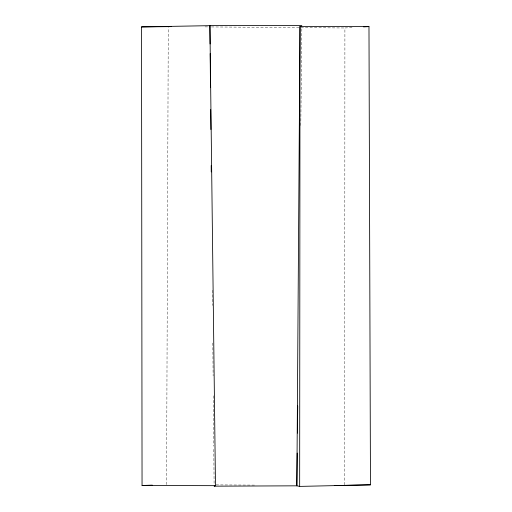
<?xml version="1.0" encoding="UTF-8"?>
<svg xmlns="http://www.w3.org/2000/svg" width="512" height="512" viewBox="0 0 512 512"><rect width="100%" height="100%" fill="white"/><g stroke="black" fill="none" stroke-linecap="round" stroke-linejoin="round"><path stroke-width="0.38" stroke-dasharray="2.56 1.92" d="M344.678 484.832L344.902 27.974L352.672 27.526M166.566 484.608L168.275 27.392M300.794 125.478L301.869 27.2M216.083 484.89L256.019 485.12M205.043 26.88L210.637 26.925M211.437 26.931L300.147 27.622M300.947 27.629L344.902 27.974M212.339 290.259L212.48 305.453M212.819 343.034L213.12 375.814M213.299 395.802L213.76 446.176M213.792 449.376L214.112 484.557"/><path stroke-width="0.77" d="M299.667 486.4L296.851 485.83L300.006 26.381L368.979 26.592L370.47 484.826L299.667 486.4L300.006 26.381L301.888 25.6L209.92 25.6L210.086 43.987M297.21 453.069L296.851 485.83L214.125 486.157L215.482 485.664L209.92 25.6M297.434 433.094L297.728 405.926M363.546 26.899L368.979 26.592M209.952 25.664L141.53 26.899L142.054 485.504L152.333 485.126M370.47 484.826L334.291 485.568M141.53 26.899L171.475 26.618M142.054 485.504L215.482 485.664M210.176 53.587L210.483 87.168M210.688 109.555L210.874 129.542M211.2 165.523L211.258 171.923"/></g></svg>
